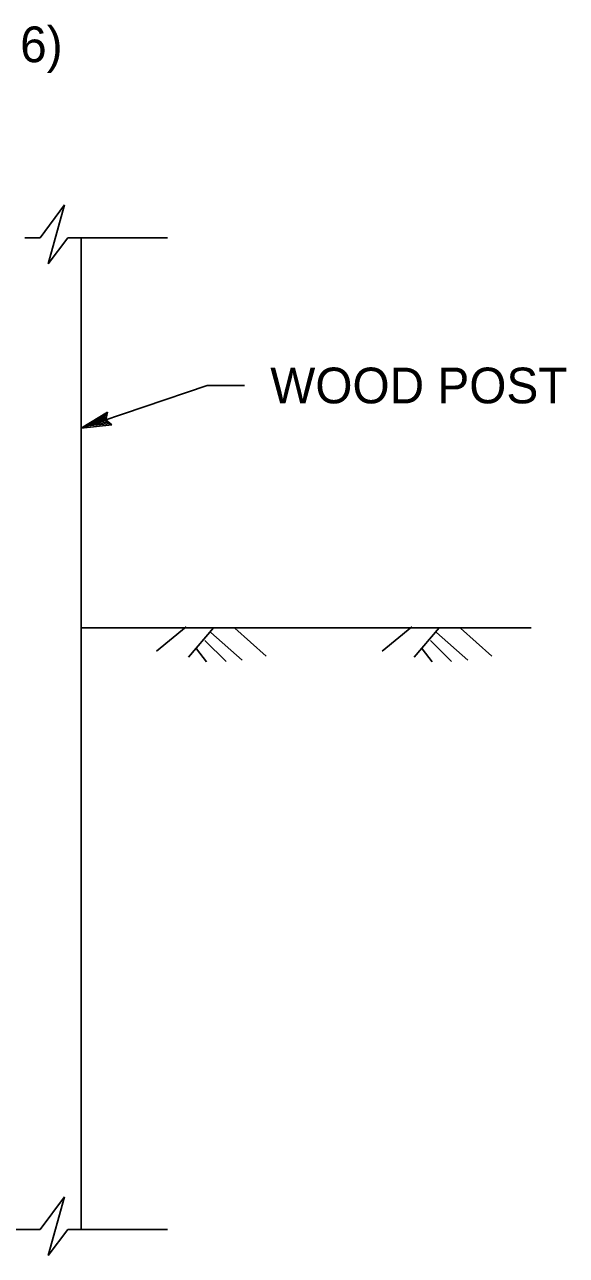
# Model space of a CAD drawing. Extents: x -894 to 866, y -476 to 714.
# Drawn here: x 146.1 to 252.3, y 230.3 to 471.6 of the extents above; entities that cross this region are included whole.
import ezdxf

# ---------------------------------------------------------------- set-up
doc = ezdxf.new("R2010")
doc.units = 0
for name, color, linetype in [('56 Stage 3 Anno', 7, 'Continuous'), ('57 Undefined', 7, 'Continuous'), ('59 Sndwall Anno', 7, 'Continuous'), ('60 Nongeo Data', 7, 'Continuous')]:
    doc.layers.add(name, color=color, linetype=linetype)

msp = doc.modelspace()

# ---------------------------------------------------------------- linework, layer by layer
at = {"layer": '56 Stage 3 Anno'}
for p, q in [((181.89, 400.87), (157.22, 392.5)), ((189.24, 400.87), (181.89, 400.87)), ((157.22, 392.5), (162.39, 395.64)), ((162.92, 393.41), (158.5, 392.94)), ((158.51, 392.94), (162.28, 395.23)), ((159.79, 393.37), (162.23, 394.85)), ((162.59, 393.67), (159.79, 393.37)), ((161.08, 393.81), (162.12, 394.44)), ((162.31, 393.94), (161.08, 393.81)), ((162.39, 395.64), (162.06, 394.14)), ((162.06, 394.14), (163.23, 393.15)), ((162.39, 395.64), (162.39, 395.64)), ((163.23, 393.15), (157.22, 392.5)), ((157.22, 392.5), (157.22, 392.5)), ((163.23, 393.15), (163.23, 393.15))]:
    msp.add_line(p, q, dxfattribs=at)
at = {"layer": '59 Sndwall Anno'}
for p, q in [((177.82, 353.59), (172.02, 348.82)), ((177.82, 353.59), (172.02, 348.82)), ((183.14, 353.35), (178.29, 347.64)), ((183.14, 353.35), (178.29, 347.64)), ((182.65, 352.48), (188.79, 347.02)), ((182.65, 352.48), (188.79, 347.02)), ((187.35, 353.3), (193.49, 347.83)), ((187.35, 353.3), (193.49, 347.83)), ((222.05, 353.59), (216.24, 348.82)), ((222.05, 353.59), (216.24, 348.82)), ((227.37, 353.35), (222.51, 347.64)), ((227.37, 353.35), (222.51, 347.64)), ((226.88, 352.48), (233.02, 347.02)), ((226.88, 352.48), (233.02, 347.02)), ((231.58, 353.3), (237.72, 347.83)), ((231.58, 353.3), (237.72, 347.83)), ((181.43, 350.9), (185.61, 346.79)), ((181.43, 350.9), (185.61, 346.79)), ((225.66, 350.9), (229.83, 346.79)), ((225.66, 350.9), (229.83, 346.79)), ((179.83, 349.27), (181.76, 346.71)), ((179.83, 349.27), (181.76, 346.71)), ((224.05, 349.27), (225.98, 346.71)), ((224.05, 349.27), (225.98, 346.71))]:
    msp.add_line(p, q, dxfattribs=at)
at = {"layer": '60 Nongeo Data'}
for p, q in [((149.2, 429.83), (153.95, 436.25)), ((153.95, 436.25), (150.79, 424.74)), ((146.16, 429.83), (149.2, 429.83)), ((150.79, 424.74), (154.61, 429.83)), ((154.61, 429.83), (174.13, 429.83)), ((157.22, 235.43), (157.22, 429.83)), ((157.22, 235.43), (157.22, 429.83)), ((157.22, 353.35), (245.41, 353.35)), ((157.22, 353.35), (245.41, 353.35)), ((149.2, 235.43), (153.95, 241.85)), ((153.95, 241.85), (150.79, 230.35)), ((128.24, 235.43), (149.2, 235.43)), ((150.79, 230.35), (154.61, 235.43)), ((154.61, 235.43), (174.13, 235.43))]:
    msp.add_line(p, q, dxfattribs=at)

# ---------------------------------------------------------------- texts
at = {"layer": '57 Undefined'}
for s, p in [('(SEE NOTE 6)', (92.22, 464.24)), ('WOOD POST', (194.28, 397.37))]:
    msp.add_text(s, height=7, dxfattribs=at).set_placement(p)

doc.saveas('drawing.dxf')
